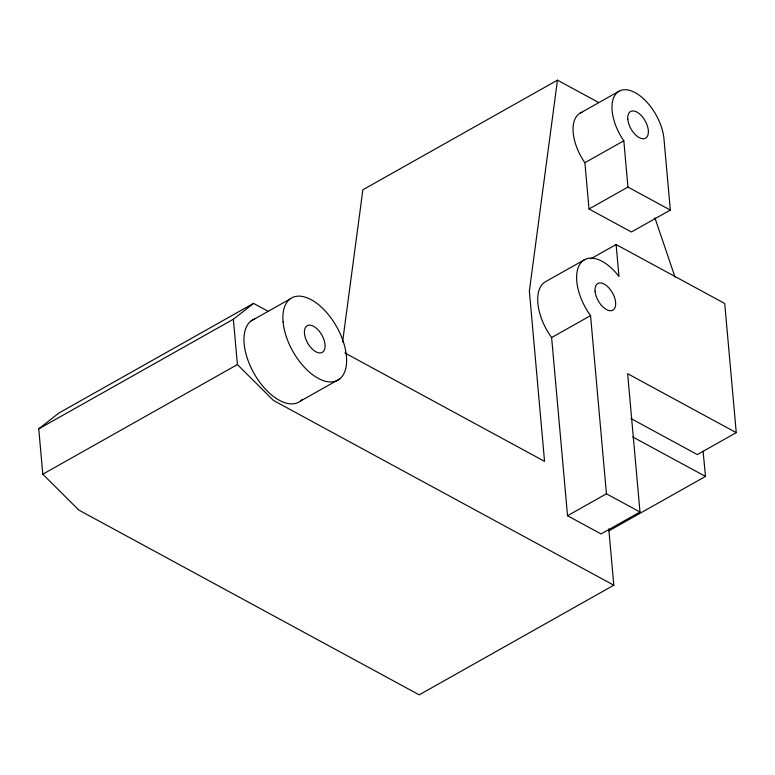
<?xml version="1.0" encoding="UTF-8"?>
<svg xmlns="http://www.w3.org/2000/svg" width="775" height="775" viewBox="0 0 775 775"><rect width="100%" height="100%" fill="white"/><g stroke="black" fill="none" stroke-linecap="round" stroke-linejoin="round"><path stroke-width="1.16" d="M342.579 341.969L362.865 189.788L557.477 80.154L598.562 102.455M557.477 80.154L529.364 291.061L544.554 461.358L344.875 352.964M608.782 528.879L613.81 585.212L419.207 694.846L78.856 510.095L42.799 474.203L38.75 428.866L58.929 413.007L253.532 303.383L268.402 311.453M38.75 428.866L233.362 319.242L253.532 303.383M580.165 113.121L619.089 91.198M250.964 321.015L289.879 299.092M584.893 162.721L623.817 140.788A38.634 20.567 60.6 0 1 624.107 89.745A38.634 20.567 60.6 0 1 663.904 138.124L670.327 210.073L631.412 231.996L589.019 208.988L584.893 162.721A38.634 20.567 60.6 0 1 582.044 112.278M42.799 474.203L237.402 364.57L233.362 319.242M589.019 208.988L627.944 187.066L670.327 210.073M300.7 400.927L339.624 379.004M584.825 259.557L545.9 281.49A42.547 22.649 60.6 0 0 551.626 337.561L567.523 515.733L601.061 533.936L639.985 512.004L627.643 373.695L736.25 432.653L697.326 454.576L630.898 418.519M590.86 258.753L616.115 244.532L724.722 303.49L736.25 432.653M551.626 337.561L590.55 315.628A42.547 22.649 60.6 0 1 580.378 263.452A42.547 22.649 60.6 0 1 618.963 276.442L616.115 244.532M567.523 515.733L606.447 493.801L639.985 512.004M608.714 530.952L705.492 476.431L703.08 451.224M632.7 436.926L705.492 476.431M613.81 585.212L273.468 400.472L237.402 364.57M654.894 217.794L675.054 277.169M623.817 140.788L627.944 187.066M590.55 315.628L606.447 493.801M302.337 399.416A47.178 25.11 60.6 0 1 254.849 374.858A47.178 25.11 60.6 0 1 254.801 318.903M304.488 333.473A15.306 8.147 60.6 0 0 320.869 352.877A15.306 8.147 60.6 0 0 318.903 330.789A15.306 8.147 60.6 0 0 304.488 333.473M283.088 321.858A47.178 25.11 60.6 0 0 333.618 381.697A47.178 25.11 60.6 0 0 327.544 313.584A47.178 25.11 60.6 0 0 283.088 321.858M595.074 291.255A15.306 8.147 60.6 0 0 611.465 310.659A15.306 8.147 60.6 0 0 609.499 288.571A15.306 8.147 60.6 0 0 595.074 291.255M627.789 119.273A15.306 8.147 60.6 0 0 644.18 138.686A15.306 8.147 60.6 0 0 642.204 116.589A15.306 8.147 60.6 0 0 627.789 119.273"/></g></svg>
